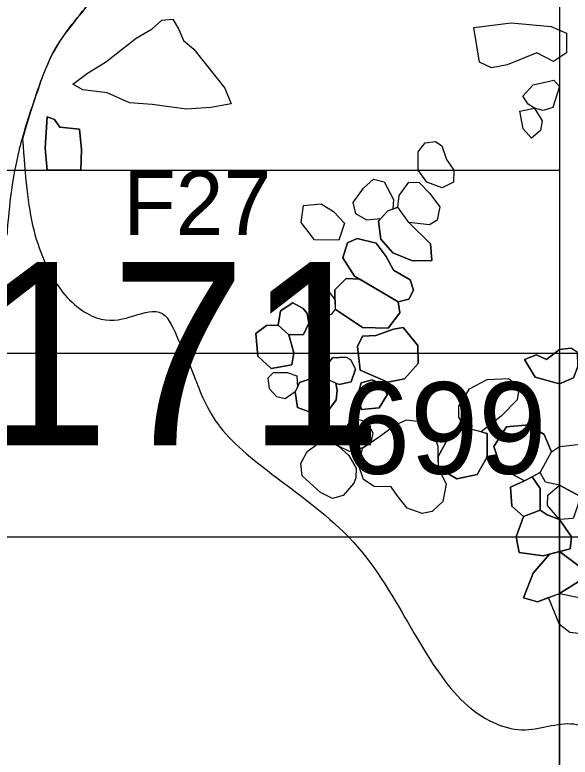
# Model space of a CAD drawing. Extents: x -471 to -328, y -279 to -247.
# Drawn here: x -404.967 to -401.942, y -263.201 to -259.153 of the extents above; entities that cross this region are included whole.
import ezdxf

# ---------------------------------------------------------------- set-up
doc = ezdxf.new("R2010")
doc.units = 0
for name, color, linetype in [('Brick', 7, 'Continuous'), ('Builder Trench', 7, 'Continuous'), ('Feature Labels', 7, 'Continuous'), ('Other Features', 7, 'Continuous'), ('Quadrat Labels', 7, 'Continuous'), ('Quadrats-Lower Excavations', 7, 'Continuous'), ('Quadrats-Wheeler Box', 7, 'Continuous'), ('Stone', 7, 'Continuous')]:
    doc.layers.add(name, color=color, linetype=linetype)

msp = doc.modelspace()

# ---------------------------------------------------------------- linework, layer by layer
at = {"layer": 'Brick'}
msp.add_lwpolyline([(-404.792, -259.7093), (-404.8021, -259.8796), (-404.792, -260), (-404.6083, -260), (-404.605, -259.8863), (-404.615, -259.7761), (-404.7219, -259.766), (-404.752, -259.7226)], close=True, dxfattribs=at)
at = {"layer": 'Builder Trench'}
msp.add_open_spline([(-405.0091, -260.3543), (-405.0066, -260.3209), (-404.9964, -260.1827), (-404.9561, -259.9125), (-404.8671, -259.6323), (-404.7732, -259.3609), (-404.6328, -259.1714), (-404.4609, -258.9728), (-404.478, -258.7514), (-404.4213, -258.5685), (-404.3353, -258.4105), (-404.1694, -258.292), (-404.125, -258.0707), (-404.0711, -257.8201), (-404.0856, -257.5735), (-404.2062, -257.399), (-404.281, -257.2518), (-404.3068, -257.0994), (-404.3963, -256.9709), (-404.4955, -256.8582), (-404.5709, -256.7702), (-404.6057, -256.7296)], degree=3, dxfattribs=at)
at = {"layer": 'Other Features'}
for p, q in [((-402.9087, -260.2124), (-402.8802, -260.2016)), ((-403.2235, -260.7046), (-403.2243, -260.6522)), ((-403.4742, -260.8975), (-403.4465, -260.9963)), ((-403.4279, -261.1837), (-403.4156, -261.1583)), ((-402.4271, -261.4273), (-402.3936, -261.4361)), ((-402.1045, -261.649), (-402.1479, -261.6713)), ((-401.9258, -261.8986), (-402, -261.9039)), ((-402.0601, -262.331), (-402.1203, -262.3533))]:
    msp.add_line(p, q, dxfattribs=at)
for points in [[(-404.651, -259.5307), (-404.5718, -259.4705), (-404.4735, -259.4103), (-404.3055, -259.2803), (-404.2199, -259.2296), (-404.166, -259.182), (-404.1057, -259.1757), (-404.074, -259.2327), (-404.0487, -259.293), (-403.9916, -259.3405), (-403.8236, -259.5529), (-403.7887, -259.6385), (-403.8997, -259.6575), (-404.0328, -259.6671), (-404.2199, -259.6417), (-404.3435, -259.6322), (-404.464, -259.5783), (-404.5971, -259.5624), (-404.651, -259.5307)], [(-402.3698, -259.4422), (-402.4362, -259.4101), (-402.466, -259.2223), (-402.2621, -259.1971), (-402.0445, -259.2154), (-401.962, -259.2521), (-401.962, -259.3597), (-402.033, -259.4078), (-402.1224, -259.3597), (-402.285, -259.4262), (-402.3698, -259.4422)], [(-402.1361, -259.6621), (-402.1705, -259.6392), (-402.2003, -259.5957), (-402.143, -259.5338), (-402.0307, -259.5086), (-402, -259.543), (-402.0353, -259.6575), (-402.088, -259.6736), (-402.1361, -259.6621)], [(-402.1361, -259.6621), (-402.0949, -259.7309), (-402.104, -259.7835), (-402.1522, -259.8248), (-402.198, -259.7744), (-402.2163, -259.6782), (-402.1361, -259.6621)], [(-404.752, -259.7226), (-404.7219, -259.766), (-404.615, -259.7761), (-404.605, -259.8863), (-404.6083, -260), (-404.792, -260), (-404.8021, -259.8796), (-404.792, -259.7093), (-404.752, -259.7226)], [(-402.5778, -260.0658), (-402.6395, -260.0967), (-402.7228, -260.0643), (-402.7691, -260), (-402.7691, -259.8992), (-402.7321, -259.8498), (-402.675, -259.8437), (-402.641, -259.8668), (-402.6148, -259.9409), (-402.5762, -260), (-402.5778, -260.0658)], [(-402.9751, -260.2659), (-403.0499, -260.2726), (-403.1101, -260.2371), (-403.124, -260.1769), (-403.0684, -260.0983), (-403.0129, -260.0489), (-402.9558, -260.0628), (-402.9049, -260.16), (-402.9087, -260.2124)], [(-402.8802, -260.2016), (-402.874, -260.1384), (-402.8215, -260.0643), (-402.7645, -260.0674), (-402.7074, -260.126), (-402.6518, -260.2001), (-402.6657, -260.2726), (-402.7089, -260.2973), (-402.82, -260.285)], [(-403.1718, -260.288), (-403.2027, -260.3806), (-403.3338, -260.3791), (-403.4079, -260.285), (-403.394, -260.1924), (-403.2983, -260.1831), (-403.232, -260.2248), (-403.1718, -260.288)], [(-402.82, -260.285), (-402.7027, -260.4022), (-402.695, -260.4917), (-402.7999, -260.4948), (-402.908, -260.4501), (-402.9728, -260.376), (-402.9851, -260.2772), (-402.9751, -260.2659)], [(-403.0879, -260.5949), (-403.1163, -260.5781), (-403.1795, -260.4778), (-403.1548, -260.396), (-403.1024, -260.3729), (-402.999, -260.3976), (-402.9434, -260.4701), (-402.9049, -260.5442), (-402.8138, -260.5982), (-402.7953, -260.6537), (-402.82, -260.7031), (-402.8786, -260.7185)], [(-403.2243, -260.6522), (-403.1625, -260.5905), (-403.0879, -260.5949)], [(-403.2227, -260.7571), (-403.2443, -260.7864), (-403.3138, -260.808), (-403.3523, -260.7756), (-403.357, -260.7185), (-403.3122, -260.6707), (-403.2551, -260.6645), (-403.2235, -260.7046)], [(-403.5329, -260.8451), (-403.5205, -260.7664), (-403.4526, -260.7232), (-403.3971, -260.754), (-403.3755, -260.7818), (-403.3662, -260.8343), (-403.394, -260.896), (-403.4742, -260.8975)], [(-402.8786, -260.7185), (-402.8694, -260.7772), (-402.9326, -260.8605), (-403.0731, -260.8574), (-403.2227, -260.7571)], [(-403.4465, -260.9963), (-403.4588, -261.0611), (-403.5714, -261.0811), (-403.644, -261.0132), (-403.6548, -260.8898), (-403.5961, -260.8466), (-403.5329, -260.8451)], [(-403.0005, -260.9021), (-402.9033, -260.8667), (-402.8509, -260.8574), (-402.7722, -260.9562), (-402.7691, -261.0549), (-402.8447, -261.1382), (-402.9342, -261.1552), (-403.0854, -261.0904), (-403.1008, -260.9608), (-403.0731, -260.9052), (-403.0005, -260.9021)], [(-401.9024, -260.9943), (-401.9002, -261.071), (-401.9231, -261.1329), (-402, -261.165), (-402.1315, -261.1283), (-402.1911, -261.0321), (-402.1247, -261.0069), (-402.0697, -261.0321), (-402, -260.9771), (-401.9368, -260.9702)], [(-403.2721, -261.1367), (-403.2675, -261.0611), (-403.2366, -261.0225), (-403.1625, -261.0194), (-403.1363, -261.0348), (-403.1116, -261.0842), (-403.1348, -261.1537), (-403.2011, -261.1691), (-403.2189, -261.161)], [(-403.4403, -261.2092), (-403.4943, -261.2462), (-403.5406, -261.2354), (-403.5807, -261.1922), (-403.5869, -261.1321), (-403.5576, -261.1027), (-403.4835, -261.1027), (-403.431, -261.1213), (-403.4279, -261.1837)], [(-403.4156, -261.1583), (-403.3369, -261.1305), (-403.2721, -261.1367)], [(-402.5145, -261.4045), (-402.5487, -261.3467), (-402.5487, -261.2863), (-402.4909, -261.1917), (-402.3936, -261.1417), (-402.278, -261.1365), (-402.2201, -261.1811), (-402.2307, -261.2521), (-402.3174, -261.3415), (-402.4271, -261.4273)], [(-403.2189, -261.161), (-403.2104, -261.2015), (-403.2166, -261.2524), (-403.2551, -261.3049), (-403.3477, -261.3234), (-403.4264, -261.2941), (-403.4403, -261.2092)], [(-402.982, -261.2956), (-403.0792, -261.3049), (-403.1008, -261.2339), (-403.0808, -261.1598), (-403.0206, -261.1429), (-402.965, -261.1691), (-402.9388, -261.2246), (-402.982, -261.2956)], [(-403.2042, -261.5055), (-403.2058, -261.4592), (-403.1409, -261.3728), (-403.0977, -261.3573), (-403.0499, -261.3728), (-403.0175, -261.4314), (-403.0283, -261.4854)], [(-403.0283, -261.4854), (-402.9851, -261.4561), (-402.8925, -261.3882), (-402.8339, -261.3604), (-402.7598, -261.3712), (-402.6935, -261.4221), (-402.6626, -261.5055), (-402.6618, -261.5641)], [(-402.6618, -261.5641), (-402.6039, -261.4571), (-402.5145, -261.4045)], [(-402.1912, -261.6936), (-402.3174, -261.6253), (-402.3568, -261.507), (-402.2885, -261.3993), (-402.1676, -261.3888), (-402.0835, -261.4413), (-402.0441, -261.536)], [(-402.3936, -261.4361), (-402.3936, -261.5622), (-402.4488, -261.6595), (-402.5592, -261.6831), (-402.6611, -261.6227)], [(-403.2042, -261.5055), (-403.1471, -261.5564), (-403.1085, -261.6243), (-403.1101, -261.6767), (-403.1209, -261.706), (-403.178, -261.7739), (-403.2366, -261.7894), (-403.3014, -261.757), (-403.4017, -261.6675), (-403.4094, -261.5996), (-403.3739, -261.5348), (-403.3153, -261.49), (-403.2428, -261.4854), (-403.2042, -261.5055)], [(-402.0441, -261.536), (-402, -261.507), (-401.8811, -261.4939), (-401.797, -261.5333), (-401.7234, -261.6148), (-401.7944, -261.6595), (-401.797, -261.741)], [(-403.0715, -261.5147), (-403.144, -261.5348), (-403.2042, -261.5055)], [(-402.6611, -261.6227), (-402.6179, -261.7122), (-402.6348, -261.8063), (-402.6935, -261.8603), (-402.7475, -261.8727), (-402.8293, -261.8434), (-402.8833, -261.7739), (-402.9172, -261.7261), (-403.0098, -261.7246), (-403.0669, -261.6875), (-403.0947, -261.6073), (-403.0715, -261.5147)], [(-402, -261.7173), (-402.0756, -261.7015), (-402.1045, -261.649)], [(-402.1965, -261.8881), (-402.2596, -261.8329), (-402.2675, -261.7278), (-402.1912, -261.6936)], [(-402.1479, -261.6713), (-402.1045, -261.7357), (-402.1045, -261.854)], [(-402, -261.9039), (-402.0651, -261.8277), (-402.0625, -261.7725), (-402, -261.7173)], [(-402.1045, -261.854), (-402.0677, -261.8802), (-402, -261.9039)], [(-402.0547, -262.0945), (-402.0887, -262.1036), (-402.2201, -262.0852), (-402.2359, -262), (-402.1965, -261.8881)], [(-402, -261.9039), (-401.9337, -262), (-401.9416, -262.0642), (-402, -262.0799)], [(-402.1203, -262.3533), (-402.1965, -262.3323), (-402.1439, -262.1983), (-402.0547, -262.0945)], [(-402, -262.0799), (-401.8837, -262.1667), (-401.868, -262.2272), (-402, -262.3086)], [(-402, -262.3086), (-401.8837, -262.3323), (-401.8207, -262.4085), (-401.8154, -262.5058), (-401.8443, -262.532), (-401.9442, -262.5215), (-402, -262.4769), (-402.0601, -262.331)]]:
    msp.add_lwpolyline(points, dxfattribs=at)
for points in [[(-404.5781, -259.109), (-404.5922, -259.127), (-404.6701, -259.2217), (-404.7732, -259.3609), (-404.8546, -259.596), (-404.901, -259.7396), (-404.9257, -259.8314)], [(-404.9257, -259.8314), (-404.9105, -260.0316), (-404.8867, -260.3433), (-404.7172, -260.6994), (-404.488, -260.8447), (-404.3184, -260.7942), (-404.149, -260.7404), (-404.0771, -260.9327), (-403.9929, -261.1017), (-403.8907, -261.4045), (-403.5344, -261.6861), (-403.0703, -262.0218), (-402.7856, -262.5491), (-402.5327, -262.9426), (-402.1944, -263.1008), (-401.9251, -262.9623), (-401.6363, -263.1681), (-401.2037, -263.1466), (-400.6905, -263.038), (-400.2147, -262.7232), (-399.9317, -262.4314), (-399.8448, -262.2531), (-399.8366, -262.2348)]]:
    msp.add_open_spline(points, degree=3, dxfattribs=at)
at = {"layer": 'Quadrats-Lower Excavations'}
for p, q in [((-402, -261), (-406, -261)), ((-400, -261), (-402, -261)), ((-402, -265), (-402, -261))]:
    msp.add_line(p, q, dxfattribs=at)
at = {"layer": 'Quadrats-Wheeler Box'}
for p, q in [((-402, -252), (-402, -262)), ((-410, -260), (-402, -260)), ((-410, -262), (-400, -262)), ((-402, -262), (-402, -270))]:
    msp.add_line(p, q, dxfattribs=at)
at = {"layer": 'Stone'}
for points in [[(-404.651, -259.5307), (-404.5718, -259.4705), (-404.4735, -259.4103), (-404.3055, -259.2803), (-404.2199, -259.2296), (-404.166, -259.182), (-404.1057, -259.1757), (-404.074, -259.2327), (-404.0487, -259.293), (-403.9916, -259.3405), (-403.8236, -259.5529), (-403.7887, -259.6385), (-403.8997, -259.6575), (-404.0328, -259.6671), (-404.2199, -259.6417), (-404.3435, -259.6322), (-404.464, -259.5783), (-404.5971, -259.5624)], [(-402.3698, -259.4422), (-402.4362, -259.4101), (-402.466, -259.2223), (-402.2621, -259.1971), (-402.0445, -259.2154), (-401.962, -259.2521), (-401.962, -259.3597), (-402.033, -259.4078), (-402.1224, -259.3597), (-402.285, -259.4262)], [(-402.1361, -259.6621), (-402.1705, -259.6392), (-402.2003, -259.5957), (-402.143, -259.5338), (-402.0307, -259.5086), (-402, -259.543), (-402.0353, -259.6575), (-402.088, -259.6736)], [(-402.104, -259.7835), (-402.1522, -259.8248), (-402.198, -259.7744), (-402.2163, -259.6782), (-402.1361, -259.6621), (-402.0949, -259.7309)], [(-402.5778, -260.0658), (-402.6395, -260.0967), (-402.7228, -260.0643), (-402.7691, -260), (-402.7691, -259.8992), (-402.7321, -259.8498), (-402.675, -259.8437), (-402.641, -259.8668), (-402.6148, -259.9409), (-402.5762, -260)], [(-402.9087, -260.2124), (-402.9373, -260.2232), (-402.9751, -260.2659), (-403.0499, -260.2726), (-403.1101, -260.2371), (-403.124, -260.1769), (-403.0684, -260.0983), (-403.0129, -260.0489), (-402.9558, -260.0628), (-402.9049, -260.16)], [(-402.6518, -260.2001), (-402.6657, -260.2726), (-402.7089, -260.2973), (-402.82, -260.285), (-402.8802, -260.2016), (-402.874, -260.1384), (-402.8215, -260.0643), (-402.7645, -260.0674), (-402.7074, -260.126)], [(-403.1718, -260.288), (-403.2027, -260.3806), (-403.3338, -260.3791), (-403.4079, -260.285), (-403.394, -260.1924), (-403.2983, -260.1831), (-403.232, -260.2248)], [(-402.82, -260.285), (-402.8802, -260.2016), (-402.9373, -260.2232), (-402.9851, -260.2772), (-402.9728, -260.376), (-402.908, -260.4501), (-402.7999, -260.4948), (-402.695, -260.4917), (-402.7027, -260.4022)], [(-402.7953, -260.6537), (-402.8138, -260.5982), (-402.9049, -260.5442), (-402.9434, -260.4701), (-402.999, -260.3976), (-403.1024, -260.3729), (-403.1548, -260.396), (-403.1795, -260.4778), (-403.1163, -260.5781), (-402.8786, -260.7185), (-402.82, -260.7031)], [(-402.8786, -260.7185), (-403.0879, -260.5949), (-403.1625, -260.5905), (-403.2243, -260.6522), (-403.2227, -260.7571), (-403.0731, -260.8574), (-402.9326, -260.8605), (-402.8694, -260.7772)], [(-403.2227, -260.7571), (-403.2443, -260.7864), (-403.3138, -260.808), (-403.3523, -260.7756), (-403.357, -260.7185), (-403.3122, -260.6707), (-403.2551, -260.6645), (-403.2235, -260.7046)], [(-403.3971, -260.754), (-403.4526, -260.7232), (-403.5205, -260.7664), (-403.5329, -260.8451), (-403.4742, -260.8975), (-403.394, -260.896), (-403.3662, -260.8343), (-403.3755, -260.7818)], [(-403.4742, -260.8975), (-403.5329, -260.8451), (-403.5961, -260.8466), (-403.6548, -260.8898), (-403.644, -261.0132), (-403.5714, -261.0811), (-403.4588, -261.0611), (-403.4465, -260.9963)], [(-403.0731, -260.9052), (-403.1008, -260.9608), (-403.0854, -261.0904), (-402.9342, -261.1552), (-402.8447, -261.1382), (-402.7691, -261.0549), (-402.7722, -260.9562), (-402.8509, -260.8574), (-402.9033, -260.8667), (-403.0005, -260.9021)], [(-401.9024, -260.9943), (-401.9368, -260.9702), (-402, -260.9771), (-402.0697, -261.0321), (-402.1247, -261.0069), (-402.1911, -261.0321), (-402.1315, -261.1283), (-402, -261.165), (-401.9231, -261.1329), (-401.9002, -261.071)], [(-403.1625, -261.0194), (-403.2366, -261.0225), (-403.2675, -261.0611), (-403.2721, -261.1367), (-403.2011, -261.1691), (-403.1348, -261.1537), (-403.1116, -261.0842), (-403.1363, -261.0348)], [(-403.4279, -261.1837), (-403.4403, -261.2092), (-403.4943, -261.2462), (-403.5406, -261.2354), (-403.5807, -261.1922), (-403.5869, -261.1321), (-403.5576, -261.1027), (-403.4835, -261.1027), (-403.431, -261.1213)], [(-403.2189, -261.161), (-403.2721, -261.1367), (-403.3369, -261.1305), (-403.4156, -261.1583), (-403.4403, -261.2092), (-403.4264, -261.2941), (-403.3477, -261.3234), (-403.2551, -261.3049), (-403.2166, -261.2524), (-403.2104, -261.2015)], [(-402.4271, -261.4273), (-402.5145, -261.4045), (-402.5487, -261.3467), (-402.5487, -261.2863), (-402.4909, -261.1917), (-402.3936, -261.1417), (-402.278, -261.1365), (-402.2201, -261.1811), (-402.2307, -261.2521), (-402.3174, -261.3415)], [(-402.9388, -261.2246), (-402.965, -261.1691), (-403.0206, -261.1429), (-403.0808, -261.1598), (-403.1008, -261.2339), (-403.0792, -261.3049), (-402.982, -261.2956)], [(-403.0283, -261.4854), (-403.0715, -261.5147), (-403.144, -261.5348), (-403.2042, -261.5055), (-403.2058, -261.4592), (-403.1409, -261.3728), (-403.0977, -261.3573), (-403.0499, -261.3728), (-403.0175, -261.4314)], [(-402.6348, -261.8063), (-402.6935, -261.8603), (-402.7475, -261.8727), (-402.8293, -261.8434), (-402.8833, -261.7739), (-402.9172, -261.7261), (-403.0098, -261.7246), (-403.0669, -261.6875), (-403.0947, -261.6073), (-403.0715, -261.5147), (-402.9851, -261.4561), (-402.8925, -261.3882), (-402.8339, -261.3604), (-402.7598, -261.3712), (-402.6935, -261.4221), (-402.6626, -261.5055), (-402.6611, -261.6227), (-402.6179, -261.7122)], [(-402.6618, -261.5641), (-402.6611, -261.6227), (-402.5592, -261.6831), (-402.4488, -261.6595), (-402.3936, -261.5622), (-402.3936, -261.4361), (-402.5145, -261.4045), (-402.6039, -261.4571)], [(-402.1676, -261.3888), (-402.2885, -261.3993), (-402.3568, -261.507), (-402.3174, -261.6253), (-402.1912, -261.6936), (-402.1045, -261.649), (-402.0441, -261.536), (-402.0835, -261.4413)], [(-403.1209, -261.706), (-403.178, -261.7739), (-403.2366, -261.7894), (-403.3014, -261.757), (-403.4017, -261.6675), (-403.4094, -261.5996), (-403.3739, -261.5348), (-403.3153, -261.49), (-403.2428, -261.4854), (-403.2042, -261.5055), (-403.1471, -261.5564), (-403.1085, -261.6243), (-403.1101, -261.6767)], [(-401.7234, -261.6148), (-401.7944, -261.6595), (-401.797, -261.741), (-401.8364, -261.7567), (-401.889, -261.7777), (-402, -261.7173), (-402.0756, -261.7015), (-402.1045, -261.649), (-402.0441, -261.536), (-402, -261.507), (-401.8811, -261.4939), (-401.797, -261.5333)], [(-402.1912, -261.6936), (-402.2675, -261.7278), (-402.2596, -261.8329), (-402.1965, -261.8881), (-402.1045, -261.854), (-402.1045, -261.7357), (-402.1479, -261.6713)], [(-401.9021, -261.8329), (-401.9258, -261.8986), (-402, -261.9039), (-402.0651, -261.8277), (-402.0625, -261.7725), (-402, -261.7173), (-401.889, -261.7777)], [(-402.1045, -261.854), (-402.1965, -261.8881), (-402.2359, -262), (-402.2201, -262.0852), (-402.0887, -262.1036), (-401.9416, -262.0642), (-401.9337, -262), (-402, -261.9039), (-402.0677, -261.8802)], [(-402, -262.0799), (-402.0547, -262.0945), (-402.1439, -262.1983), (-402.1965, -262.3323), (-402.1203, -262.3533), (-402, -262.3086), (-401.868, -262.2272), (-401.8837, -262.1667)], [(-402.0601, -262.331), (-402, -262.3086), (-401.8837, -262.3323), (-401.8207, -262.4085), (-401.8154, -262.5058), (-401.8443, -262.532), (-401.9442, -262.5215), (-402, -262.4769)]]:
    msp.add_lwpolyline(points, close=True, dxfattribs=at)

# ---------------------------------------------------------------- texts
at = {"layer": 'Feature Labels'}
msp.add_text('F27', height=0.35, dxfattribs=at).set_placement((-404.3769, -260.3536))
at = {"layer": 'Quadrat Labels'}
for s, height, p in [('665&1171', 1, (-409.0587, -261.5)), ('699', 0.5, (-403.1856, -261.6558))]:
    msp.add_text(s, height=height, dxfattribs=at).set_placement(p)

doc.saveas('drawing.dxf')
